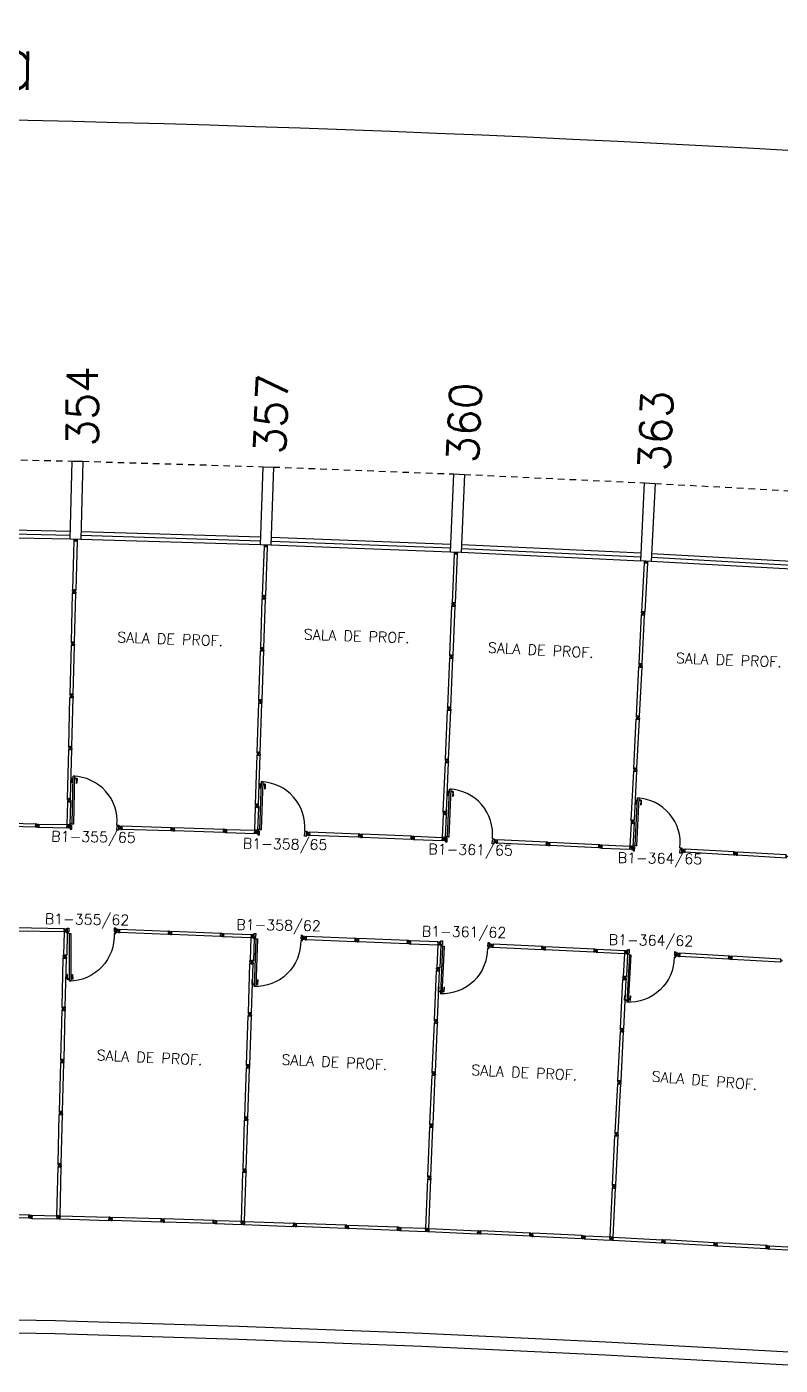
# Model space of a CAD drawing. Header units: millimetres. Extents: x 2958 to 3256, y 1036 to 1150.
# Drawn here: x 3122.42 to 3136.87, y 1123.47 to 1149.13 of the extents above; entities that cross this region are included whole.
import ezdxf

# ---------------------------------------------------------------- set-up
doc = ezdxf.new("R2010")
doc.units = ezdxf.units.MM
doc.linetypes.add('HIDDEN2', pattern=[0.1875, 0.125, -0.0625])
for name, color, linetype in [('BANC', 2, 'Continuous'), ('DIV', 2, 'Continuous'), ('ESQ', 1, 'Continuous'), ('ESTR', 3, 'Continuous'), ('NOPILAR1', 2, 'Continuous'), ('PROJ', 1, 'HIDDEN2'), ('TEXTO', 2, 'Continuous'), ('TEXTO-ENDEREÇO', 2, 'Continuous'), ('USO1', 2, 'Continuous')]:
    doc.layers.add(name, color=color, linetype=linetype)
doc.styles.add('1', font='romans.shx')
doc.styles.add('NOPILAR', font='simplex.shx', dxfattribs={"height": 0.6})
doc.styles.add('UNB-100', font='simplex.shx', dxfattribs={"height": 0.2})
doc.styles.add('UNB-100-1', font='simplex.shx', dxfattribs={"height": 0.2})
doc.dimstyles.new('1-600', dxfattribs={"dimtxt": 1.1, "dimasz": 2.5, "dimexe": 2, "dimexo": 4, "dimgap": 0.2, "dimtad": 1, "dimdec": 0, "dimzin": 4, "dimdsep": 46, "dimlunit": 6, "dimtxsty": '1', "dimblk1": 'NONE', "dimblk2": 'NONE', "dimsah": 1, "dimcen": 0, "dimclrd": 2, "dimclre": 2, "dimclrt": 2, "dimadec": 0, "dimazin": 0, "dimtfac": 1, "dimtdec": 0, "dimtmove": 2, "dimatfit": 3, "dimldrblk": 'NONE', "dimfxl": 1, "dimtolj": 1, "dimtzin": 0, "dimarcsym": 0})

# ---------------------------------------------------------------- blocks, each defined once
blk = doc.blocks.new('PILAR-SLC')
blk.add_lwpolyline([(0.2, 0), (0.2, -1.5), (0, -1.5), (0, 0)], close=True)
blk = doc.blocks.new('DIVMT-SLC')
for p, q in [((-0.03, 0.03), (-0.03, 0.006)), ((-0.008, 0.03), (-0.03, 0.03)), ((-0.0185, 0.006), (-0.03, 0.006)), ((-0.0185, -0.006), (-0.0185, 0.006)), ((-0.008, 0.03), (-0.008, 0.02)), ((-0.008, 0.02), (0.008, 0.02)), ((-0.0051, 0), (0.0051, 0)), ((0.0051, 0), (-0.0051, 0)), ((-0.0051, 0), (0.0051, 0)), ((0, -0.0051), (0, 0.0051)), ((0, 0.0051), (0, -0.0051)), ((0.008, 0.03), (0.008, 0.02)), ((0.008, 0.03), (0.03, 0.03)), ((0.0205, 0.006), (0.03, 0.006)), ((0.0205, -0.006), (0.0205, 0.006)), ((0.0205, 0.006), (0.0205, -0.006)), ((0.0205, 0.006), (0.03, 0.006)), ((0.97, 0.03), (0.03, 0.03)), ((0.03, 0.006), (0.03, 0.03)), ((0.03, -0.03), (0.03, 0.03)), ((0.03, -0.005), (0.03, 0.005)), ((0.97, -0.03), (0.97, 0.03)), ((0.97, 0.03), (0.97, 0.009)), ((0.97, 0.009), (0.97, 0.027)), ((0.9795, 0.006), (0.97, 0.006)), ((0.97, -0.005), (0.97, 0.005)), ((0.9795, 0.006), (0.9795, -0.006)), ((1.0051, 0), (0.9949, 0)), ((1, 0.0051), (1, -0.0051)), ((-0.0185, -0.006), (-0.03, -0.006)), ((-0.03, -0.03), (-0.03, -0.006)), ((-0.008, -0.03), (-0.03, -0.03)), ((-0.008, -0.03), (-0.008, -0.02)), ((-0.008, -0.02), (0.008, -0.02)), ((0.008, -0.03), (0.008, -0.02)), ((0.008, -0.03), (0.03, -0.03)), ((0.0205, -0.006), (0.03, -0.006)), ((0.0205, -0.006), (0.03, -0.006)), ((0.03, -0.006), (0.03, -0.03)), ((0.97, -0.03), (0.03, -0.03)), ((0.9795, -0.006), (0.97, -0.006)), ((0.97, -0.009), (0.97, -0.027))]:
    blk.add_line(p, q)
blk = doc.blocks.new('MDIVMT-SLC')
for p, q in [((-0.03, 0.03), (-0.03, 0.006)), ((-0.008, 0.03), (-0.03, 0.03)), ((-0.0185, 0.006), (-0.03, 0.006)), ((-0.0185, -0.006), (-0.0185, 0.006)), ((-0.008, 0.03), (-0.008, 0.02)), ((-0.008, 0.02), (0.008, 0.02)), ((-0.0051, 0), (0.0051, 0)), ((-0.0051, 0), (0.0051, 0)), ((0, -0.0051), (0, 0.0051)), ((0, -0.0051), (0, 0.0051)), ((0.008, 0.03), (0.008, 0.02)), ((0.008, 0.03), (0.03, 0.03)), ((0.0205, 0.006), (0.03, 0.006)), ((0.0205, -0.006), (0.0205, 0.006)), ((0.0205, 0.006), (0.03, 0.006)), ((0.0205, -0.006), (0.0205, 0.006)), ((0.03, 0.03), (0.03, -0.03)), ((0.03, 0.03), (0.47, 0.03)), ((0.03, 0.006), (0.03, 0.03)), ((0.03, 0.009), (0.03, 0.027)), ((0.03, 0.005), (0.03, -0.005)), ((0.47, 0.03), (0.47, -0.03)), ((0.4795, 0.006), (0.47, 0.006)), ((0.47, 0.005), (0.47, -0.005)), ((0.4795, -0.006), (0.4795, 0.006)), ((0.4949, 0), (0.5051, 0)), ((0.5051, 0), (0.4949, 0)), ((0.5, -0.0051), (0.5, 0.0051)), ((-0.0185, -0.006), (-0.03, -0.006)), ((-0.03, -0.03), (-0.03, -0.006)), ((-0.008, -0.03), (-0.03, -0.03)), ((-0.008, -0.03), (-0.008, -0.02)), ((-0.008, -0.02), (0.008, -0.02)), ((0.008, -0.03), (0.008, -0.02)), ((0.008, -0.03), (0.03, -0.03)), ((0.0205, -0.006), (0.03, -0.006)), ((0.0205, -0.006), (0.03, -0.006)), ((0.03, -0.006), (0.03, -0.03)), ((0.03, -0.03), (0.03, -0.009)), ((0.03, -0.009), (0.03, -0.027)), ((0.03, -0.03), (0.47, -0.03)), ((0.4795, -0.006), (0.47, -0.006))]:
    blk.add_line(p, q)
blk = doc.blocks.new('PDV2E-SLC')
at = {"layer": 'DIV', "color": 1}
for p, q in [((0.023, 0.925), (0.063, 0.925)), ((0.023, 0.925), (0.023, 0.835)), ((0.033, 0.835), (0.023, 0.835)), ((0.033, 0.915), (0.063, 0.915)), ((0.033, 0.915), (0.033, 0.835)), ((0.138, 0.925), (0.097, 0.925)), ((0.128, 0.915), (0.097, 0.915)), ((0.128, 0.915), (0.128, 0.835)), ((0.128, 0.835), (0.137, 0.835)), ((0.138, 0.925), (0.138, 0.835))]:
    blk.add_line(p, q, dxfattribs=at)
at = {"layer": 'DIV'}
for p, q in [((0.065, 0.05), (0.065, 0.965)), ((0.095, 0.965), (0.065, 0.965)), ((0.095, 0.05), (0.095, 0.965)), ((0.049, 0.05), (0.029, 0.05)), ((0.029, 0.05), (0.029, 0.035)), ((0.029, 0.035), (0.029, -0.035)), ((0.049, 0.02), (0.049, 0.05)), ((0.049, 0.02), (0.059, 0.02)), ((0.059, -0.05), (0.059, 0.02)), ((0.065, 0.05), (0.095, 0.05)), ((0.928, -0.05), (0.928, 0.02)), ((0.938, 0.02), (0.928, 0.02)), ((0.938, 0.05), (0.958, 0.05)), ((0.938, 0.02), (0.938, 0.05)), ((0.958, 0.05), (0.958, 0.035)), ((0.958, 0.035), (0.958, -0.035)), ((0.029, -0.035), (0.029, -0.05)), ((0.029, -0.05), (0.059, -0.05)), ((0.958, -0.05), (0.928, -0.05)), ((0.958, -0.035), (0.958, -0.05))]:
    blk.add_line(p, q, dxfattribs=at)
at = {"layer": 'DIV', "color": 1}
blk.add_arc((0.062, 0.1), 0.865, 356.6786, 90, dxfattribs=at)
blk = doc.blocks.new('MTT-SLC')
for p, q in [((-0.008, 0.03), (-0.03, 0.03)), ((-0.03, 0.03), (-0.03, 0.006)), ((-0.0185, 0.006), (-0.03, 0.006)), ((-0.0185, -0.006), (-0.0185, 0.006)), ((-0.008, 0.03), (-0.008, 0.02)), ((-0.008, 0.02), (0.008, 0.02)), ((-0.0051, 0), (0.0051, 0)), ((0, -0.0051), (0, 0.0051)), ((0.008, 0.03), (0.03, 0.03)), ((0.008, 0.03), (0.008, 0.02)), ((0.0205, -0.006), (0.0205, 0.006)), ((0.0205, 0.006), (0.03, 0.006)), ((0.03, 0.006), (0.03, 0.03)), ((-0.03, -0.03), (-0.03, -0.006)), ((-0.0185, -0.006), (-0.03, -0.006)), ((-0.008, -0.03), (-0.03, -0.03)), ((-0.008, -0.02), (0.008, -0.02)), ((-0.008, -0.03), (-0.008, -0.02)), ((0.008, -0.03), (0.008, -0.02)), ((0.008, -0.03), (0.03, -0.03)), ((0.0205, -0.006), (0.03, -0.006)), ((0.03, -0.006), (0.03, -0.03))]:
    blk.add_line(p, q)
blk = doc.blocks.new('DIV-SLC')
for p, q in [((-0.0051, 0), (0.0051, 0)), ((0, -0.0051), (0, 0.0051)), ((0.0205, 0.006), (0.03, 0.006)), ((0.0205, -0.006), (0.0205, 0.006)), ((0.03, 0.03), (0.97, 0.03)), ((0.03, 0.03), (0.03, -0.03)), ((0.03, 0.009), (0.03, 0.027)), ((0.03, 0.005), (0.03, -0.005)), ((0.97, 0.03), (0.97, -0.03)), ((0.9795, 0.006), (0.97, 0.006)), ((0.97, 0.005), (0.97, -0.005)), ((0.9795, -0.006), (0.9795, 0.006)), ((1.0051, 0), (0.9949, 0)), ((0.9949, 0), (1.0051, 0)), ((1, -0.0051), (1, 0.0051)), ((0.0205, -0.006), (0.03, -0.006)), ((0.03, -0.03), (0.03, -0.009)), ((0.03, -0.009), (0.03, -0.027)), ((0.03, -0.03), (0.97, -0.03)), ((0.9795, -0.006), (0.97, -0.006))]:
    blk.add_line(p, q)
blk = doc.blocks.new('DIVINI-SLC')
for p, q in [((-0.005, 0), (0.005, 0)), ((-0.005, 0), (0.005, 0)), ((0.008, 0.02), (0, 0.02)), ((0, 0.001), (0, 0.02)), ((0, -0.005), (0, 0.005)), ((0, -0.005), (0, 0.005)), ((0, -0.02), (0, 0.001)), ((0.008, 0.03), (0.03, 0.03)), ((0.008, 0.03), (0.008, 0.02)), ((0.02, 0.006), (0.03, 0.006)), ((0.02, 0.006), (0.02, -0.006)), ((0.02, -0.006), (0.02, 0.006)), ((0.02, 0.006), (0.03, 0.006)), ((0.02, -0.004), (0.02, 0.004)), ((0.023, 0.006), (0.027, 0.006)), ((0.03, -0.03), (0.03, 0.03)), ((0.03, 0.03), (0.03, -0.03)), ((0.03, 0.03), (0.97, 0.03)), ((0.03, 0.009), (0.03, 0.027)), ((0.03, 0.009), (0.03, 0.027)), ((0.03, -0.005), (0.03, 0.005)), ((0.03, 0.005), (0.03, -0.005)), ((0.97, 0.03), (0.97, -0.03)), ((0.98, 0.006), (0.97, 0.006)), ((0.97, 0.005), (0.97, -0.005)), ((0.98, -0.006), (0.98, 0.006)), ((0.995, 0), (1.005, 0)), ((1.005, 0), (0.995, 0)), ((1, -0.005), (1, 0.005)), ((0, -0.02), (0.008, -0.02)), ((0.008, -0.03), (0.008, -0.02)), ((0.008, -0.03), (0.03, -0.03)), ((0.02, -0.006), (0.03, -0.006)), ((0.02, -0.006), (0.03, -0.006)), ((0.023, -0.006), (0.027, -0.006)), ((0.03, -0.009), (0.03, -0.027)), ((0.03, -0.009), (0.03, -0.027)), ((0.03, -0.03), (0.03, -0.009)), ((0.03, -0.03), (0.97, -0.03)), ((0.98, -0.006), (0.97, -0.006))]:
    blk.add_line(p, q)
blk = doc.blocks.new('*D95')
at = {"layer": 'DEFPOINTS', "color": 0, "transparency": 16777216}
for p in [(3127.379, 1147.195), (3090.56, 1140.388), (3145.432, 1139.674), (3090.637, 1138.89), (3145.317, 1138.178)]:
    blk.add_point(p, dxfattribs=at)
at = {"layer": 'USO1', "color": 2, "lineweight": -2, "transparency": 16777216}
for p, q in [((3090.356, 1144.382), (3090.126, 1148.876)), ((3145.738, 1143.662), (3146.084, 1148.161))]:
    blk.add_line(p, q, dxfattribs=at)
blk.add_arc((3112.517, 710.942), 436.506, 85.60976, 92.92683, dxfattribs=at)
at = {"layer": 'USO1', "color": 2, "transparency": 16777216, "insert": (3118.103, 1148.345), "char_height": 1.1, "attachment_point": 5, "rotation": 359.2683, "style": '1'}
blk.add_mtext('\\A1;Antropologia', dxfattribs=at)
blk = doc.blocks.new('_NONE')
at = {"color": 0, "linetype": 'ByBlock'}
blk.add_circle((0, 0), 0.25, dxfattribs=at)

msp = doc.modelspace()

# ---------------------------------------------------------------- linework, layer by layer
at = {"layer": 'BANC'}
for p, q in [((3122.973, 1124.322), (3119.456, 1124.397)), ((3122.968, 1124.072), (3119.45, 1124.147)), ((3126.492, 1124.217), (3122.975, 1124.322)), ((3130.01, 1124.082), (3126.494, 1124.217)), ((3133.527, 1123.917), (3130.012, 1124.082)), ((3126.485, 1123.967), (3122.968, 1124.072)), ((3130.001, 1123.832), (3126.485, 1123.967)), ((3133.515, 1123.668), (3130.001, 1123.832)), ((3137.042, 1123.723), (3133.529, 1123.917)), ((3137.028, 1123.473), (3133.515, 1123.668))]:
    msp.add_line(p, q, dxfattribs=at)
at = {"layer": 'DIV'}
for p, q in [((3122.596, 1133.849), (3122.595, 1133.825)), ((3122.618, 1133.848), (3122.596, 1133.849)), ((3122.618, 1133.848), (3122.618, 1133.838)), ((3122.618, 1133.838), (3122.634, 1133.838)), ((3122.634, 1133.848), (3122.634, 1133.838)), ((3122.634, 1133.848), (3122.656, 1133.847)), ((3122.656, 1133.847), (3122.655, 1133.787)), ((3122.655, 1133.823), (3122.656, 1133.847)), ((3122.655, 1133.826), (3122.656, 1133.844)), ((3122.656, 1133.847), (3123.191, 1133.836)), ((3123.191, 1133.836), (3123.19, 1133.776)), ((3123.251, 1133.834), (3123.249, 1133.774)), ((3123.251, 1133.834), (3123.249, 1133.774)), ((3123.251, 1133.813), (3123.251, 1133.831)), ((3123.251, 1133.813), (3123.251, 1133.831)), ((3122.607, 1133.824), (3122.595, 1133.825)), ((3122.607, 1133.812), (3122.595, 1133.813)), ((3122.595, 1133.789), (3122.595, 1133.813)), ((3122.617, 1133.788), (3122.595, 1133.789)), ((3122.607, 1133.812), (3122.607, 1133.824)), ((3122.617, 1133.788), (3122.617, 1133.798)), ((3122.617, 1133.798), (3122.633, 1133.798)), ((3122.62, 1133.818), (3122.63, 1133.818)), ((3122.62, 1133.818), (3122.63, 1133.818)), ((3122.625, 1133.813), (3122.625, 1133.823)), ((3122.625, 1133.813), (3122.625, 1133.823)), ((3122.633, 1133.788), (3122.633, 1133.798)), ((3122.633, 1133.788), (3122.655, 1133.787)), ((3122.646, 1133.824), (3122.655, 1133.823)), ((3122.646, 1133.812), (3122.646, 1133.824)), ((3122.646, 1133.824), (3122.655, 1133.823)), ((3122.646, 1133.812), (3122.646, 1133.824)), ((3122.646, 1133.812), (3122.655, 1133.811)), ((3122.646, 1133.812), (3122.655, 1133.811)), ((3122.655, 1133.822), (3122.655, 1133.812)), ((3122.655, 1133.811), (3122.655, 1133.787)), ((3122.655, 1133.787), (3122.655, 1133.808)), ((3122.655, 1133.808), (3122.655, 1133.79)), ((3122.655, 1133.787), (3123.19, 1133.776)), ((3123.2, 1133.812), (3123.19, 1133.812)), ((3123.19, 1133.811), (3123.19, 1133.801)), ((3123.2, 1133.8), (3123.19, 1133.8)), ((3123.2, 1133.8), (3123.2, 1133.812)), ((3123.215, 1133.806), (3123.225, 1133.805)), ((3123.225, 1133.805), (3123.215, 1133.806)), ((3123.215, 1133.806), (3123.225, 1133.805)), ((3123.215, 1133.806), (3123.225, 1133.805)), ((3123.22, 1133.8), (3123.22, 1133.81)), ((3123.22, 1133.8), (3123.22, 1133.81)), ((3123.22, 1133.8), (3123.22, 1133.81)), ((3123.241, 1133.811), (3123.25, 1133.81)), ((3123.241, 1133.799), (3123.241, 1133.811)), ((3123.241, 1133.799), (3123.241, 1133.811)), ((3123.241, 1133.811), (3123.25, 1133.81)), ((3123.241, 1133.799), (3123.25, 1133.798)), ((3123.241, 1133.799), (3123.25, 1133.798)), ((3123.249, 1133.774), (3123.25, 1133.795)), ((3123.25, 1133.795), (3123.249, 1133.777)), ((3123.25, 1133.795), (3123.249, 1133.777)), ((3123.249, 1133.774), (3123.25, 1133.795)), ((3123.25, 1133.809), (3123.25, 1133.799)), ((3123.25, 1133.809), (3123.25, 1133.799)), ((3126.194, 1133.687), (3126.195, 1133.711)), ((3126.216, 1133.686), (3126.194, 1133.687)), ((3126.196, 1133.747), (3126.195, 1133.723)), ((3126.207, 1133.722), (3126.195, 1133.723)), ((3126.206, 1133.71), (3126.195, 1133.711)), ((3126.218, 1133.746), (3126.196, 1133.747)), ((3126.206, 1133.71), (3126.207, 1133.722)), ((3126.216, 1133.686), (3126.216, 1133.696)), ((3126.216, 1133.696), (3126.232, 1133.696)), ((3126.218, 1133.746), (3126.218, 1133.736)), ((3126.218, 1133.736), (3126.234, 1133.736)), ((3126.22, 1133.716), (3126.23, 1133.716)), ((3126.22, 1133.716), (3126.23, 1133.716)), ((3126.225, 1133.711), (3126.225, 1133.721)), ((3126.225, 1133.711), (3126.225, 1133.721)), ((3126.232, 1133.686), (3126.232, 1133.696)), ((3126.232, 1133.686), (3126.254, 1133.685)), ((3126.234, 1133.746), (3126.234, 1133.736)), ((3126.234, 1133.746), (3126.256, 1133.745)), ((3126.245, 1133.709), (3126.246, 1133.721)), ((3126.245, 1133.709), (3126.246, 1133.721)), ((3126.245, 1133.709), (3126.255, 1133.709)), ((3126.245, 1133.709), (3126.255, 1133.709)), ((3126.246, 1133.721), (3126.255, 1133.721)), ((3126.246, 1133.721), (3126.255, 1133.721)), ((3126.256, 1133.745), (3126.254, 1133.685)), ((3126.255, 1133.709), (3126.254, 1133.685)), ((3126.254, 1133.685), (3126.255, 1133.706)), ((3126.255, 1133.706), (3126.254, 1133.688)), ((3126.254, 1133.685), (3126.789, 1133.669)), ((3126.255, 1133.721), (3126.256, 1133.745)), ((3126.255, 1133.724), (3126.256, 1133.742)), ((3126.255, 1133.72), (3126.255, 1133.71)), ((3126.256, 1133.745), (3126.791, 1133.729)), ((3126.791, 1133.729), (3126.789, 1133.669)), ((3126.8, 1133.705), (3126.79, 1133.705)), ((3126.79, 1133.704), (3126.79, 1133.694)), ((3126.799, 1133.693), (3126.79, 1133.693)), ((3126.799, 1133.693), (3126.8, 1133.705)), ((3126.815, 1133.698), (3126.825, 1133.698)), ((3126.825, 1133.698), (3126.815, 1133.698)), ((3126.815, 1133.698), (3126.825, 1133.698)), ((3126.815, 1133.698), (3126.825, 1133.698)), ((3126.82, 1133.693), (3126.82, 1133.703)), ((3126.82, 1133.693), (3126.82, 1133.703)), ((3126.82, 1133.693), (3126.82, 1133.703)), ((3126.84, 1133.691), (3126.841, 1133.703)), ((3126.84, 1133.691), (3126.841, 1133.703)), ((3126.84, 1133.691), (3126.85, 1133.691)), ((3126.84, 1133.691), (3126.85, 1133.691)), ((3126.841, 1133.703), (3126.85, 1133.703)), ((3126.841, 1133.703), (3126.85, 1133.703)), ((3126.851, 1133.727), (3126.849, 1133.667)), ((3126.851, 1133.727), (3126.849, 1133.667)), ((3126.849, 1133.667), (3126.85, 1133.688)), ((3126.85, 1133.688), (3126.849, 1133.67)), ((3126.85, 1133.688), (3126.849, 1133.67)), ((3126.849, 1133.667), (3126.85, 1133.688)), ((3126.85, 1133.706), (3126.851, 1133.724)), ((3126.85, 1133.706), (3126.851, 1133.724)), ((3126.85, 1133.702), (3126.85, 1133.692)), ((3126.85, 1133.702), (3126.85, 1133.692)), ((3129.793, 1133.554), (3129.794, 1133.578)), ((3129.795, 1133.614), (3129.794, 1133.59)), ((3129.806, 1133.59), (3129.794, 1133.59)), ((3129.805, 1133.578), (3129.794, 1133.578)), ((3129.817, 1133.613), (3129.795, 1133.614)), ((3129.805, 1133.578), (3129.806, 1133.59)), ((3129.817, 1133.613), (3129.817, 1133.603)), ((3129.817, 1133.603), (3129.833, 1133.603)), ((3129.819, 1133.583), (3129.829, 1133.583)), ((3129.819, 1133.583), (3129.829, 1133.583)), ((3129.824, 1133.578), (3129.824, 1133.588)), ((3129.824, 1133.578), (3129.824, 1133.588)), ((3129.833, 1133.613), (3129.833, 1133.603)), ((3129.833, 1133.613), (3129.855, 1133.612)), ((3129.844, 1133.576), (3129.845, 1133.588)), ((3129.844, 1133.576), (3129.845, 1133.588)), ((3129.844, 1133.576), (3129.854, 1133.576)), ((3129.844, 1133.576), (3129.854, 1133.576)), ((3129.845, 1133.588), (3129.854, 1133.588)), ((3129.845, 1133.588), (3129.854, 1133.588)), ((3129.855, 1133.612), (3129.853, 1133.552)), ((3129.854, 1133.576), (3129.853, 1133.552)), ((3129.854, 1133.588), (3129.855, 1133.612)), ((3129.854, 1133.591), (3129.855, 1133.609)), ((3129.854, 1133.587), (3129.854, 1133.577)), ((3129.855, 1133.612), (3130.39, 1133.591)), ((3130.39, 1133.591), (3130.387, 1133.531)), ((3130.45, 1133.589), (3130.447, 1133.529)), ((3130.45, 1133.589), (3130.447, 1133.529)), ((3130.449, 1133.568), (3130.45, 1133.586)), ((3130.449, 1133.568), (3130.45, 1133.586)), ((3129.815, 1133.553), (3129.793, 1133.554)), ((3129.815, 1133.553), (3129.815, 1133.563)), ((3129.815, 1133.563), (3129.831, 1133.563)), ((3129.831, 1133.553), (3129.831, 1133.563)), ((3129.831, 1133.553), (3129.853, 1133.552)), ((3129.853, 1133.552), (3129.854, 1133.573)), ((3129.854, 1133.573), (3129.853, 1133.555)), ((3129.853, 1133.552), (3130.387, 1133.531)), ((3130.389, 1133.566), (3130.388, 1133.556)), ((3130.398, 1133.555), (3130.388, 1133.555)), ((3130.398, 1133.567), (3130.389, 1133.567)), ((3130.398, 1133.555), (3130.398, 1133.567)), ((3130.414, 1133.56), (3130.424, 1133.56)), ((3130.424, 1133.56), (3130.414, 1133.56)), ((3130.414, 1133.56), (3130.424, 1133.56)), ((3130.414, 1133.56), (3130.424, 1133.56)), ((3130.418, 1133.555), (3130.419, 1133.565)), ((3130.418, 1133.555), (3130.419, 1133.565)), ((3130.418, 1133.555), (3130.419, 1133.565)), ((3130.439, 1133.565), (3130.449, 1133.565)), ((3130.439, 1133.553), (3130.439, 1133.565)), ((3130.439, 1133.553), (3130.439, 1133.565)), ((3130.439, 1133.565), (3130.449, 1133.565)), ((3130.439, 1133.553), (3130.448, 1133.553)), ((3130.439, 1133.553), (3130.448, 1133.553)), ((3130.447, 1133.529), (3130.448, 1133.55)), ((3130.448, 1133.55), (3130.447, 1133.532)), ((3130.448, 1133.55), (3130.447, 1133.532)), ((3130.447, 1133.529), (3130.448, 1133.55)), ((3130.449, 1133.564), (3130.448, 1133.554)), ((3130.449, 1133.564), (3130.448, 1133.554)), ((3133.39, 1133.391), (3133.391, 1133.415)), ((3133.412, 1133.39), (3133.39, 1133.391)), ((3133.403, 1133.414), (3133.391, 1133.415)), ((3133.393, 1133.451), (3133.392, 1133.427)), ((3133.403, 1133.426), (3133.392, 1133.427)), ((3133.415, 1133.45), (3133.393, 1133.451)), ((3133.403, 1133.414), (3133.403, 1133.426)), ((3133.412, 1133.39), (3133.412, 1133.4)), ((3133.412, 1133.4), (3133.428, 1133.399)), ((3133.415, 1133.45), (3133.414, 1133.44)), ((3133.414, 1133.44), (3133.43, 1133.439)), ((3133.416, 1133.42), (3133.427, 1133.419)), ((3133.416, 1133.42), (3133.427, 1133.419)), ((3133.421, 1133.414), (3133.422, 1133.424)), ((3133.421, 1133.414), (3133.422, 1133.424)), ((3133.428, 1133.389), (3133.428, 1133.399)), ((3133.428, 1133.389), (3133.45, 1133.388)), ((3133.431, 1133.449), (3133.43, 1133.439)), ((3133.431, 1133.449), (3133.453, 1133.448)), ((3133.442, 1133.424), (3133.452, 1133.424)), ((3133.442, 1133.412), (3133.442, 1133.424)), ((3133.442, 1133.424), (3133.452, 1133.424)), ((3133.442, 1133.412), (3133.442, 1133.424)), ((3133.442, 1133.412), (3133.451, 1133.412)), ((3133.442, 1133.412), (3133.451, 1133.412)), ((3133.453, 1133.448), (3133.45, 1133.388)), ((3133.451, 1133.412), (3133.45, 1133.388)), ((3133.45, 1133.388), (3133.451, 1133.409)), ((3133.451, 1133.409), (3133.45, 1133.391)), ((3133.45, 1133.388), (3133.985, 1133.363)), ((3133.452, 1133.423), (3133.451, 1133.413)), ((3133.452, 1133.424), (3133.453, 1133.448)), ((3133.452, 1133.427), (3133.453, 1133.445)), ((3133.453, 1133.448), (3133.988, 1133.423)), ((3133.988, 1133.423), (3133.985, 1133.363)), ((3133.996, 1133.399), (3133.986, 1133.399)), ((3133.986, 1133.398), (3133.986, 1133.388)), ((3133.995, 1133.387), (3133.986, 1133.387)), ((3133.995, 1133.387), (3133.996, 1133.399)), ((3134.011, 1133.392), (3134.021, 1133.391)), ((3134.021, 1133.391), (3134.011, 1133.392)), ((3134.011, 1133.392), (3134.021, 1133.391)), ((3134.011, 1133.392), (3134.021, 1133.391)), ((3134.016, 1133.386), (3134.016, 1133.397)), ((3134.016, 1133.386), (3134.016, 1133.397)), ((3134.016, 1133.386), (3134.016, 1133.397)), ((3134.036, 1133.384), (3134.037, 1133.396)), ((3134.036, 1133.384), (3134.037, 1133.396)), ((3134.036, 1133.384), (3134.046, 1133.384)), ((3134.036, 1133.384), (3134.046, 1133.384)), ((3134.037, 1133.396), (3134.046, 1133.396)), ((3134.037, 1133.396), (3134.046, 1133.396)), ((3134.048, 1133.42), (3134.044, 1133.36)), ((3134.048, 1133.42), (3134.044, 1133.36)), ((3134.044, 1133.36), (3134.045, 1133.381)), ((3134.045, 1133.381), (3134.044, 1133.363)), ((3134.045, 1133.381), (3134.044, 1133.363)), ((3134.044, 1133.36), (3134.045, 1133.381)), ((3134.046, 1133.399), (3134.048, 1133.417)), ((3134.046, 1133.399), (3134.048, 1133.417)), ((3134.046, 1133.395), (3134.046, 1133.385)), ((3134.046, 1133.395), (3134.046, 1133.385)), ((3123.177, 1131.806), (3123.167, 1131.806)), ((3123.167, 1131.806), (3123.177, 1131.806)), ((3123.172, 1131.811), (3123.172, 1131.801)), ((3123.192, 1131.811), (3123.192, 1131.799)), ((3123.192, 1131.811), (3123.202, 1131.811)), ((3123.192, 1131.799), (3123.202, 1131.799)), ((3123.201, 1131.775), (3123.203, 1131.835)), ((3123.202, 1131.8), (3123.202, 1131.81)), ((3126.139, 1131.693), (3126.14, 1131.717)), ((3126.161, 1131.692), (3126.139, 1131.693)), ((3126.152, 1131.716), (3126.14, 1131.717)), ((3126.142, 1131.753), (3126.141, 1131.729)), ((3126.152, 1131.728), (3126.141, 1131.729)), ((3126.164, 1131.752), (3126.142, 1131.753)), ((3126.152, 1131.728), (3126.152, 1131.716)), ((3126.161, 1131.692), (3126.162, 1131.702)), ((3126.162, 1131.702), (3126.178, 1131.701)), ((3126.164, 1131.752), (3126.163, 1131.742)), ((3126.163, 1131.742), (3126.179, 1131.741)), ((3126.165, 1131.722), (3126.176, 1131.721)), ((3126.165, 1131.722), (3126.176, 1131.721)), ((3126.171, 1131.727), (3126.17, 1131.717)), ((3126.171, 1131.727), (3126.17, 1131.717)), ((3126.177, 1131.691), (3126.178, 1131.701)), ((3126.177, 1131.691), (3126.199, 1131.69)), ((3126.18, 1131.751), (3126.179, 1131.741)), ((3126.18, 1131.751), (3126.202, 1131.75)), ((3126.191, 1131.727), (3126.201, 1131.726)), ((3126.191, 1131.727), (3126.191, 1131.715)), ((3126.191, 1131.727), (3126.191, 1131.715)), ((3126.191, 1131.727), (3126.201, 1131.726)), ((3126.191, 1131.715), (3126.2, 1131.714)), ((3126.191, 1131.715), (3126.2, 1131.714)), ((3126.199, 1131.69), (3126.202, 1131.75)), ((3126.2, 1131.714), (3126.199, 1131.69)), ((3126.2, 1131.711), (3126.199, 1131.693)), ((3126.199, 1131.69), (3126.723, 1131.67)), ((3126.2, 1131.715), (3126.201, 1131.725)), ((3126.201, 1131.726), (3126.202, 1131.75)), ((3126.202, 1131.75), (3126.201, 1131.729)), ((3126.201, 1131.729), (3126.202, 1131.747)), ((3126.202, 1131.75), (3126.726, 1131.73)), ((3126.76, 1131.699), (3126.749, 1131.699)), ((3126.749, 1131.699), (3126.76, 1131.699)), ((3126.755, 1131.704), (3126.754, 1131.694)), ((3126.775, 1131.704), (3126.775, 1131.692)), ((3126.775, 1131.704), (3126.785, 1131.704)), ((3126.775, 1131.692), (3126.784, 1131.692)), ((3126.783, 1131.668), (3126.786, 1131.728)), ((3126.784, 1131.693), (3126.785, 1131.703)), ((3129.721, 1131.555), (3129.722, 1131.579)), ((3129.743, 1131.554), (3129.721, 1131.555)), ((3129.734, 1131.579), (3129.722, 1131.579)), ((3129.724, 1131.615), (3129.723, 1131.591)), ((3129.734, 1131.591), (3129.723, 1131.591)), ((3129.746, 1131.614), (3129.724, 1131.615)), ((3129.734, 1131.591), (3129.734, 1131.579)), ((3129.743, 1131.554), (3129.744, 1131.564)), ((3129.744, 1131.564), (3129.76, 1131.564)), ((3129.746, 1131.614), (3129.745, 1131.604)), ((3129.745, 1131.604), (3129.761, 1131.604)), ((3129.747, 1131.584), (3129.758, 1131.584)), ((3129.747, 1131.584), (3129.758, 1131.584)), ((3129.753, 1131.589), (3129.752, 1131.579)), ((3129.753, 1131.589), (3129.752, 1131.579)), ((3129.759, 1131.554), (3129.76, 1131.564)), ((3129.759, 1131.554), (3129.781, 1131.553)), ((3129.762, 1131.614), (3129.761, 1131.604)), ((3129.762, 1131.614), (3129.784, 1131.613)), ((3129.773, 1131.589), (3129.783, 1131.589)), ((3129.773, 1131.589), (3129.773, 1131.577)), ((3129.773, 1131.589), (3129.773, 1131.577)), ((3129.773, 1131.589), (3129.783, 1131.589)), ((3129.773, 1131.577), (3129.782, 1131.577)), ((3129.773, 1131.577), (3129.782, 1131.577)), ((3129.781, 1131.553), (3129.784, 1131.613)), ((3129.782, 1131.577), (3129.781, 1131.553)), ((3129.782, 1131.574), (3129.781, 1131.556)), ((3129.781, 1131.553), (3130.305, 1131.533)), ((3129.782, 1131.578), (3129.783, 1131.588)), ((3129.783, 1131.589), (3129.784, 1131.613)), ((3129.784, 1131.613), (3129.783, 1131.592)), ((3129.783, 1131.592), (3129.784, 1131.61)), ((3129.784, 1131.613), (3130.308, 1131.593)), ((3130.341, 1131.562), (3130.331, 1131.562)), ((3130.331, 1131.562), (3130.341, 1131.562)), ((3130.336, 1131.567), (3130.336, 1131.557)), ((3130.357, 1131.567), (3130.356, 1131.555)), ((3130.356, 1131.555), (3130.366, 1131.554)), ((3130.357, 1131.567), (3130.366, 1131.566)), ((3130.365, 1131.531), (3130.367, 1131.59)), ((3130.366, 1131.555), (3130.366, 1131.565)), ((3133.302, 1131.393), (3133.303, 1131.417)), ((3133.324, 1131.392), (3133.302, 1131.393)), ((3133.305, 1131.453), (3133.303, 1131.429)), ((3133.315, 1131.428), (3133.303, 1131.429)), ((3133.314, 1131.416), (3133.303, 1131.417)), ((3133.327, 1131.452), (3133.305, 1131.453)), ((3133.315, 1131.428), (3133.314, 1131.416)), ((3133.324, 1131.402), (3133.34, 1131.401)), ((3133.324, 1131.392), (3133.324, 1131.402)), ((3133.327, 1131.452), (3133.326, 1131.442)), ((3133.326, 1131.442), (3133.342, 1131.441)), ((3133.328, 1131.422), (3133.338, 1131.421)), ((3133.328, 1131.422), (3133.338, 1131.421)), ((3133.333, 1131.427), (3133.333, 1131.416)), ((3133.333, 1131.427), (3133.333, 1131.416)), ((3133.34, 1131.391), (3133.34, 1131.401)), ((3133.34, 1131.391), (3133.362, 1131.39)), ((3133.343, 1131.451), (3133.342, 1131.441)), ((3133.343, 1131.451), (3133.365, 1131.45)), ((3133.354, 1131.426), (3133.353, 1131.414)), ((3133.354, 1131.426), (3133.353, 1131.414)), ((3133.353, 1131.414), (3133.363, 1131.414)), ((3133.353, 1131.414), (3133.363, 1131.414)), ((3133.354, 1131.426), (3133.363, 1131.426)), ((3133.354, 1131.426), (3133.363, 1131.426)), ((3133.362, 1131.39), (3133.365, 1131.45)), ((3133.363, 1131.414), (3133.362, 1131.39)), ((3133.363, 1131.411), (3133.362, 1131.393)), ((3133.362, 1131.39), (3133.885, 1131.366)), ((3133.363, 1131.426), (3133.365, 1131.45)), ((3133.365, 1131.45), (3133.363, 1131.429)), ((3133.363, 1131.429), (3133.364, 1131.447)), ((3133.363, 1131.415), (3133.363, 1131.425)), ((3133.365, 1131.45), (3133.888, 1131.425)), ((3133.921, 1131.394), (3133.911, 1131.394)), ((3133.911, 1131.394), (3133.921, 1131.394)), ((3133.917, 1131.399), (3133.916, 1131.389)), ((3133.937, 1131.399), (3133.937, 1131.387)), ((3133.937, 1131.399), (3133.947, 1131.398)), ((3133.937, 1131.387), (3133.946, 1131.386)), ((3133.945, 1131.362), (3133.948, 1131.422)), ((3133.946, 1131.387), (3133.947, 1131.397)), ((3122.463, 1126.289), (3122.464, 1126.313)), ((3122.485, 1126.289), (3122.463, 1126.289)), ((3122.465, 1126.349), (3122.464, 1126.325)), ((3122.476, 1126.325), (3122.464, 1126.325)), ((3122.475, 1126.313), (3122.464, 1126.313)), ((3122.487, 1126.349), (3122.465, 1126.349)), ((3122.475, 1126.313), (3122.476, 1126.325)), ((3122.485, 1126.289), (3122.486, 1126.299)), ((3122.487, 1126.349), (3122.486, 1126.339)), ((3122.486, 1126.339), (3122.502, 1126.339)), ((3122.486, 1126.299), (3122.502, 1126.299)), ((3122.489, 1126.319), (3122.499, 1126.319)), ((3122.489, 1126.319), (3122.499, 1126.319)), ((3122.494, 1126.314), (3122.494, 1126.324)), ((3122.494, 1126.314), (3122.494, 1126.324)), ((3122.501, 1126.289), (3122.502, 1126.299)), ((3122.501, 1126.289), (3122.523, 1126.288)), ((3122.503, 1126.349), (3122.502, 1126.339)), ((3122.503, 1126.349), (3122.525, 1126.348)), ((3122.514, 1126.312), (3122.515, 1126.324)), ((3122.514, 1126.312), (3122.515, 1126.324)), ((3122.514, 1126.312), (3122.524, 1126.312)), ((3122.514, 1126.312), (3122.524, 1126.312)), ((3122.515, 1126.324), (3122.524, 1126.324)), ((3122.515, 1126.324), (3122.524, 1126.324)), ((3122.525, 1126.348), (3122.523, 1126.288)), ((3122.524, 1126.312), (3122.523, 1126.288)), ((3122.523, 1126.288), (3122.524, 1126.309)), ((3122.524, 1126.309), (3122.523, 1126.291)), ((3122.523, 1126.288), (3123.002, 1126.278)), ((3122.524, 1126.324), (3122.525, 1126.348)), ((3122.524, 1126.327), (3122.525, 1126.345)), ((3122.524, 1126.323), (3122.524, 1126.313)), ((3122.525, 1126.348), (3123.003, 1126.338)), ((3123.003, 1126.338), (3123.002, 1126.278)), ((3123.003, 1126.313), (3123.002, 1126.303)), ((3123.012, 1126.302), (3123.002, 1126.302)), ((3123.012, 1126.314), (3123.003, 1126.314)), ((3123.012, 1126.302), (3123.012, 1126.314)), ((3123.038, 1126.308), (3123.027, 1126.308)), ((3123.027, 1126.308), (3123.038, 1126.308)), ((3123.032, 1126.303), (3123.033, 1126.313)), ((3125.999, 1126.189), (3126, 1126.213)), ((3126.021, 1126.188), (3125.999, 1126.189)), ((3126.001, 1126.249), (3126, 1126.225)), ((3126.012, 1126.224), (3126, 1126.225)), ((3126.011, 1126.212), (3126, 1126.213)), ((3126.023, 1126.248), (3126.001, 1126.249)), ((3126.011, 1126.212), (3126.012, 1126.224)), ((3126.021, 1126.198), (3126.037, 1126.198)), ((3126.021, 1126.188), (3126.021, 1126.198)), ((3126.023, 1126.248), (3126.023, 1126.238)), ((3126.023, 1126.238), (3126.039, 1126.238)), ((3126.025, 1126.218), (3126.035, 1126.218)), ((3126.025, 1126.218), (3126.035, 1126.218)), ((3126.03, 1126.213), (3126.03, 1126.223)), ((3126.03, 1126.213), (3126.03, 1126.223)), ((3126.037, 1126.188), (3126.037, 1126.198)), ((3126.037, 1126.188), (3126.059, 1126.187)), ((3126.039, 1126.248), (3126.061, 1126.247)), ((3126.039, 1126.248), (3126.039, 1126.238)), ((3126.05, 1126.211), (3126.051, 1126.223)), ((3126.05, 1126.211), (3126.051, 1126.223)), ((3126.05, 1126.211), (3126.06, 1126.211)), ((3126.05, 1126.211), (3126.06, 1126.211)), ((3126.051, 1126.223), (3126.06, 1126.223)), ((3126.051, 1126.223), (3126.06, 1126.223)), ((3126.061, 1126.247), (3126.059, 1126.187)), ((3126.06, 1126.211), (3126.059, 1126.187)), ((3126.06, 1126.208), (3126.059, 1126.19)), ((3126.059, 1126.187), (3126.06, 1126.208)), ((3126.059, 1126.187), (3126.537, 1126.173)), ((3126.06, 1126.223), (3126.061, 1126.247)), ((3126.06, 1126.226), (3126.061, 1126.244)), ((3126.06, 1126.222), (3126.06, 1126.212)), ((3126.061, 1126.247), (3126.539, 1126.233)), ((3126.539, 1126.233), (3126.537, 1126.173)), ((3126.548, 1126.209), (3126.538, 1126.209)), ((3126.538, 1126.208), (3126.538, 1126.198)), ((3126.548, 1126.197), (3126.538, 1126.197)), ((3126.548, 1126.197), (3126.548, 1126.209)), ((3126.563, 1126.202), (3126.573, 1126.202)), ((3126.573, 1126.202), (3126.563, 1126.202)), ((3126.568, 1126.197), (3126.568, 1126.207)), ((3129.534, 1126.058), (3129.535, 1126.082)), ((3129.556, 1126.057), (3129.534, 1126.058)), ((3129.536, 1126.118), (3129.535, 1126.094)), ((3129.547, 1126.094), (3129.535, 1126.094)), ((3129.546, 1126.082), (3129.535, 1126.082)), ((3129.558, 1126.117), (3129.536, 1126.118)), ((3129.546, 1126.082), (3129.547, 1126.094)), ((3129.556, 1126.067), (3129.572, 1126.067)), ((3129.556, 1126.057), (3129.556, 1126.067)), ((3129.558, 1126.117), (3129.558, 1126.107)), ((3129.558, 1126.107), (3129.574, 1126.107)), ((3129.56, 1126.087), (3129.57, 1126.087)), ((3129.56, 1126.087), (3129.57, 1126.087)), ((3129.565, 1126.082), (3129.565, 1126.092)), ((3129.565, 1126.082), (3129.565, 1126.092)), ((3129.572, 1126.057), (3129.572, 1126.067)), ((3129.572, 1126.057), (3129.594, 1126.056)), ((3129.574, 1126.117), (3129.596, 1126.116)), ((3129.574, 1126.117), (3129.574, 1126.107)), ((3129.585, 1126.08), (3129.586, 1126.092)), ((3129.585, 1126.08), (3129.586, 1126.092)), ((3129.585, 1126.08), (3129.595, 1126.08)), ((3129.585, 1126.08), (3129.595, 1126.08)), ((3129.586, 1126.092), (3129.595, 1126.092)), ((3129.586, 1126.092), (3129.595, 1126.092)), ((3129.596, 1126.116), (3129.594, 1126.056)), ((3129.595, 1126.08), (3129.594, 1126.056)), ((3129.595, 1126.077), (3129.594, 1126.059)), ((3129.594, 1126.056), (3129.595, 1126.077)), ((3129.594, 1126.056), (3130.072, 1126.038)), ((3129.595, 1126.092), (3129.596, 1126.116)), ((3129.595, 1126.095), (3129.596, 1126.113)), ((3129.595, 1126.091), (3129.595, 1126.081)), ((3129.596, 1126.116), (3130.074, 1126.098)), ((3130.074, 1126.098), (3130.072, 1126.038)), ((3130.083, 1126.074), (3130.073, 1126.074)), ((3130.073, 1126.073), (3130.073, 1126.063)), ((3130.082, 1126.062), (3130.073, 1126.062)), ((3130.082, 1126.062), (3130.083, 1126.074)), ((3130.098, 1126.067), (3130.108, 1126.067)), ((3130.108, 1126.067), (3130.098, 1126.067)), ((3130.103, 1126.062), (3130.103, 1126.072)), ((3133.067, 1125.897), (3133.069, 1125.921)), ((3133.089, 1125.896), (3133.067, 1125.897)), ((3133.07, 1125.957), (3133.069, 1125.933)), ((3133.081, 1125.933), (3133.069, 1125.933)), ((3133.08, 1125.921), (3133.069, 1125.921)), ((3133.092, 1125.956), (3133.07, 1125.957)), ((3133.08, 1125.921), (3133.081, 1125.933)), ((3133.089, 1125.896), (3133.09, 1125.906)), ((3133.09, 1125.906), (3133.106, 1125.906)), ((3133.092, 1125.956), (3133.092, 1125.946)), ((3133.092, 1125.946), (3133.108, 1125.946)), ((3133.094, 1125.926), (3133.104, 1125.926)), ((3133.094, 1125.926), (3133.104, 1125.926)), ((3133.099, 1125.921), (3133.099, 1125.931)), ((3133.099, 1125.921), (3133.099, 1125.931)), ((3133.105, 1125.896), (3133.106, 1125.906)), ((3133.105, 1125.896), (3133.127, 1125.895)), ((3133.108, 1125.956), (3133.13, 1125.955)), ((3133.108, 1125.956), (3133.108, 1125.946)), ((3133.119, 1125.919), (3133.119, 1125.931)), ((3133.119, 1125.931), (3133.129, 1125.931)), ((3133.119, 1125.919), (3133.119, 1125.931)), ((3133.119, 1125.931), (3133.129, 1125.931)), ((3133.119, 1125.919), (3133.128, 1125.919)), ((3133.119, 1125.919), (3133.128, 1125.919)), ((3133.13, 1125.955), (3133.127, 1125.895)), ((3133.128, 1125.919), (3133.127, 1125.895)), ((3133.128, 1125.916), (3133.127, 1125.898)), ((3133.127, 1125.895), (3133.128, 1125.916)), ((3133.127, 1125.895), (3133.605, 1125.873)), ((3133.129, 1125.93), (3133.128, 1125.92)), ((3133.129, 1125.931), (3133.13, 1125.955)), ((3133.129, 1125.934), (3133.13, 1125.952)), ((3133.13, 1125.955), (3133.608, 1125.932)), ((3133.608, 1125.932), (3133.605, 1125.873)), ((3133.616, 1125.896), (3133.606, 1125.897)), ((3133.616, 1125.908), (3133.607, 1125.909)), ((3133.607, 1125.908), (3133.607, 1125.898)), ((3133.616, 1125.896), (3133.616, 1125.908)), ((3133.632, 1125.901), (3133.642, 1125.901)), ((3133.642, 1125.901), (3133.632, 1125.901)), ((3133.636, 1125.896), (3133.637, 1125.906)), ((3136.599, 1125.706), (3136.601, 1125.73)), ((3136.621, 1125.705), (3136.599, 1125.706)), ((3136.603, 1125.766), (3136.601, 1125.742)), ((3136.613, 1125.742), (3136.601, 1125.742)), ((3136.612, 1125.73), (3136.601, 1125.73)), ((3136.625, 1125.765), (3136.603, 1125.766)), ((3136.612, 1125.73), (3136.613, 1125.742)), ((3136.621, 1125.705), (3136.622, 1125.715)), ((3136.622, 1125.715), (3136.638, 1125.714)), ((3136.625, 1125.765), (3136.624, 1125.755)), ((3136.624, 1125.755), (3136.64, 1125.754)), ((3136.626, 1125.735), (3136.636, 1125.735)), ((3136.626, 1125.735), (3136.636, 1125.735)), ((3136.631, 1125.73), (3136.631, 1125.74)), ((3136.631, 1125.73), (3136.631, 1125.74)), ((3136.637, 1125.704), (3136.638, 1125.714)), ((3136.637, 1125.704), (3136.659, 1125.703)), ((3136.641, 1125.764), (3136.64, 1125.754)), ((3136.641, 1125.764), (3136.663, 1125.763)), ((3136.651, 1125.728), (3136.652, 1125.74)), ((3136.651, 1125.728), (3136.652, 1125.74)), ((3136.651, 1125.728), (3136.661, 1125.727)), ((3136.651, 1125.728), (3136.661, 1125.727)), ((3136.652, 1125.74), (3136.661, 1125.739)), ((3136.652, 1125.74), (3136.661, 1125.739)), ((3136.663, 1125.763), (3136.659, 1125.703)), ((3136.661, 1125.727), (3136.659, 1125.703)), ((3136.659, 1125.703), (3136.66, 1125.724)), ((3136.659, 1125.703), (3137.137, 1125.677)), ((3136.66, 1125.724), (3136.66, 1125.706)), ((3136.661, 1125.739), (3136.663, 1125.763)), ((3136.661, 1125.742), (3136.662, 1125.76)), ((3136.661, 1125.738), (3136.661, 1125.728)), ((3136.663, 1125.763), (3137.14, 1125.737))]:
    msp.add_line(p, q, dxfattribs=at)
at = {"layer": 'ESQ'}
for p, q in [((3123.264, 1139.456), (3119.817, 1139.529)), ((3123.261, 1139.306), (3119.814, 1139.38)), ((3123.263, 1139.381), (3119.815, 1139.455)), ((3126.907, 1139.198), (3123.461, 1139.301)), ((3126.91, 1139.273), (3123.463, 1139.376)), ((3126.912, 1139.348), (3123.465, 1139.451)), ((3130.556, 1139.134), (3127.11, 1139.266)), ((3130.559, 1139.209), (3127.113, 1139.341)), ((3130.553, 1139.059), (3127.107, 1139.191)), ((3134.197, 1138.889), (3130.753, 1139.051)), ((3134.201, 1138.964), (3130.756, 1139.126)), ((3134.204, 1139.039), (3130.76, 1139.201)), ((3137.848, 1138.838), (3134.405, 1139.029)), ((3137.84, 1138.689), (3134.397, 1138.879)), ((3137.844, 1138.763), (3134.401, 1138.954))]:
    msp.add_line(p, q, dxfattribs=at)
at = {"layer": 'PROJ'}
for p, q in [((3119.836, 1140.879), (3123.296, 1140.806)), ((3123.495, 1140.801), (3126.955, 1140.698)), ((3127.154, 1140.691), (3130.613, 1140.558)), ((3130.812, 1140.55), (3134.269, 1140.388)), ((3134.469, 1140.378), (3137.924, 1140.186))]:
    msp.add_line(p, q, dxfattribs=at)

# ---------------------------------------------------------------- block references
at = {"layer": 'DIV'}
for name, p, rotation in [('DIVINI-SLC', (3123.36, 1139.304), 268.4366265018017), ('DIVINI-SLC', (3127.006, 1139.195), 267.9488221539756), ('DIVINI-SLC', (3130.652, 1139.055), 267.4610178061495), ('DIVINI-SLC', (3134.296, 1138.884), 266.9732134583235), ('DIVMT-SLC', (3123.333, 1138.304), 268.6880657005509), ('DIVMT-SLC', (3126.971, 1138.196), 268.2002613527249), ('DIVMT-SLC', (3130.608, 1138.056), 267.7124570048987), ('DIVMT-SLC', (3134.243, 1137.886), 267.2246526570726), ('DIVMT-SLC', (3123.31, 1137.304), 268.5591403017031), ('DIVMT-SLC', (3126.939, 1137.196), 268.0713359538771), ('DIVMT-SLC', (3130.568, 1137.057), 267.5835316060509), ('DIVMT-SLC', (3134.195, 1136.887), 267.0957272582249), ('DIVMT-SLC', (3123.284, 1136.305), 268.5691308633369), ('DIVMT-SLC', (3126.905, 1136.197), 268.0813265155109), ('DIVMT-SLC', (3130.525, 1136.058), 267.5935221676847), ('DIVMT-SLC', (3134.144, 1135.888), 267.1057178198587), ('DIVMT-SLC', (3123.26, 1135.305), 268.5674920142937), ('DIVMT-SLC', (3126.872, 1135.197), 268.0796876664677), ('DIVMT-SLC', (3130.483, 1135.059), 267.5918833186416), ('DIVMT-SLC', (3134.094, 1134.89), 267.1040789708156), ('PDV2E-SLC', (3123.228, 1133.801), 358.5577536067734), ('PDV2E-SLC', (3126.827, 1133.694), 358.0699536067734), ('PDV2E-SLC', (3130.426, 1133.556), 357.5821536067734), ('PDV2E-SLC', (3134.023, 1133.387), 357.0943536067734), ('MDIVMT-SLC', (3123.235, 1134.305), 268.4805578295247), ('MDIVMT-SLC', (3126.838, 1134.198), 267.9927534816986), ('MDIVMT-SLC', (3130.441, 1134.06), 267.5049491338725), ('DIVMT-SLC', (3121.626, 1133.84), 358.7009543928547), ('MTT-SLC', (3123.22, 1133.805), 358.5346512210473), ('MTT-SLC', (3123.22, 1133.805), 358.5346512210472), ('MDIVMT-SLC', (3134.043, 1133.891), 267.0171447860465), ('DIVMT-SLC', (3124.221, 1133.776), 358.3024265560456), ('DIVMT-SLC', (3125.226, 1133.746), 358.2131543928547), ('MTT-SLC', (3126.82, 1133.698), 358.0468512210472), ('MTT-SLC', (3126.82, 1133.698), 358.0468512210472), ('DIVMT-SLC', (3127.82, 1133.66), 357.8146265560457), ('DIVMT-SLC', (3128.825, 1133.622), 357.7253543928547), ('MTT-SLC', (3130.419, 1133.56), 357.5590512210472), ('MTT-SLC', (3130.419, 1133.56), 357.5590512210472), ('DIVMT-SLC', (3131.419, 1133.514), 357.3268265560456), ('DIVMT-SLC', (3132.423, 1133.467), 357.2375543928547), ('MTT-SLC', (3134.016, 1133.392), 357.0712512210472), ('MTT-SLC', (3134.016, 1133.392), 357.0712512210472), ('DIVMT-SLC', (3135.016, 1133.337), 356.8390265560457), ('DIVMT-SLC', (3136.019, 1133.281), 356.7497543928548), ('MDIVMT-SLC', (3123.172, 1131.806), 268.6142886808071), ('MDIVMT-SLC', (3126.755, 1131.699), 268.1264845141404), ('MDIVMT-SLC', (3130.336, 1131.562), 267.6386803474737), ('DIVMT-SLC', (3123.155, 1131.306), 268.7470360882041), ('MDIVMT-SLC', (3133.917, 1131.394), 267.1508761808071), ('DIVMT-SLC', (3126.734, 1131.2), 268.2592319215375), ('DIVMT-SLC', (3130.311, 1131.062), 267.7714277548708), ('DIVMT-SLC', (3133.887, 1130.895), 267.2836235882041), ('DIVMT-SLC', (3123.134, 1130.306), 268.5185583919032), ('DIVMT-SLC', (3126.704, 1130.2), 268.0307542252366), ('DIVMT-SLC', (3130.272, 1130.063), 267.5429500585699), ('DIVMT-SLC', (3133.84, 1129.896), 267.0551458919032), ('DIVMT-SLC', (3123.108, 1129.307), 268.3749850855575), ('DIVMT-SLC', (3126.669, 1129.201), 267.8871809188909), ('DIVMT-SLC', (3130.23, 1129.064), 267.3993767522242), ('DIVMT-SLC', (3133.789, 1128.897), 266.9115725855575), ('DIVMT-SLC', (3123.079, 1128.307), 268.7093580406265), ('DIVMT-SLC', (3126.632, 1128.201), 268.2215538739599), ('DIVMT-SLC', (3130.184, 1128.065), 267.7337497072932), ('DIVMT-SLC', (3133.735, 1127.899), 267.2459455406265), ('DIVMT-SLC', (3123.057, 1127.307), 268.6090516082073), ('DIVMT-SLC', (3126.601, 1127.202), 268.1212474415407), ('DIVMT-SLC', (3130.145, 1127.066), 267.633443274874), ('DIVMT-SLC', (3133.687, 1126.9), 267.1456391082074), ('DIVMT-SLC', (3121.494, 1126.34), 358.789843884228), ('MTT-SLC', (3123.032, 1126.308), 179.8535336918815), ('DIV-SLC', (3123.031, 1126.308), 358.3099071593901), ('DIVMT-SLC', (3124.031, 1126.278), 358.2557194694657), ('DIVMT-SLC', (3125.03, 1126.248), 358.302043884228), ('MTT-SLC', (3126.568, 1126.202), 179.3657336918815), ('DIV-SLC', (3126.567, 1126.202), 357.8221071593902), ('DIVMT-SLC', (3127.566, 1126.164), 357.7679194694658), ('DIVMT-SLC', (3128.566, 1126.125), 357.814243884228), ('MTT-SLC', (3130.103, 1126.067), 178.8779336918815), ('DIV-SLC', (3130.102, 1126.067), 357.3343071593901), ('DIVMT-SLC', (3131.101, 1126.02), 357.2801194694657), ('DIVMT-SLC', (3132.1, 1125.973), 357.326443884228), ('MTT-SLC', (3133.637, 1125.901), 178.3901336918815), ('DIV-SLC', (3133.636, 1125.901), 356.8465071593902), ('DIVMT-SLC', (3134.634, 1125.846), 356.7923194694657), ('DIVMT-SLC', (3135.633, 1125.79), 356.8386438842281)]:
    msp.add_blockref(name, p, dxfattribs=dict(at, rotation=rotation))
at = {"layer": 'DIV', "xscale": -1}
for name, p, rotation in [('DIVMT-SLC', (3122.172, 1131.827), 178.912297789404), ('PDV2E-SLC', (3123.172, 1131.801), 180.0712961381043), ('DIVMT-SLC', (3124.172, 1131.8), 177.6370106610667), ('DIVMT-SLC', (3125.171, 1131.761), 177.6750665719799), ('PDV2E-SLC', (3126.755, 1131.699), 177.8682956505335), ('DIVMT-SLC', (3127.754, 1131.661), 177.6653332722358), ('DIVMT-SLC', (3128.753, 1131.622), 177.7033891831491), ('PDV2E-SLC', (3130.336, 1131.562), 177.3804873172048), ('DIVMT-SLC', (3131.335, 1131.515), 177.1775249389072), ('DIVMT-SLC', (3132.334, 1131.468), 177.2155808498204), ('PDV2E-SLC', (3133.917, 1131.397), 176.8445055621886), ('DIVMT-SLC', (3134.915, 1131.341), 176.6415431838911), ('DIVMT-SLC', (3135.914, 1131.285), 176.6795990948042)]:
    msp.add_blockref(name, p, dxfattribs=dict(at, rotation=rotation))
at = {"layer": 'ESTR'}
for p, rotation in [((3123.298, 1140.806), 358.5365853658537), ((3126.957, 1140.697), 358.0487804878048), ((3130.616, 1140.558), 357.5609756097561), ((3134.273, 1140.388), 357.0731707317073)]:
    msp.add_blockref('PILAR-SLC', p, dxfattribs=dict(at, rotation=rotation))

# ---------------------------------------------------------------- texts
at = {"layer": 'NOPILAR1', "style": 'NOPILAR'}
for s, rotation, p in [('354', 90.1525, (3123.794, 1141.084)), ('354', 90.1525, (3123.794, 1141.084)), ('357', 87.5533, (3127.378, 1140.926)), ('357', 87.5533, (3127.378, 1140.926)), ('360', 87.5533, (3131.08, 1140.758)), ('360', 87.5533, (3131.08, 1140.758)), ('363', 87.5533, (3134.751, 1140.601)), ('363', 87.5533, (3134.751, 1140.601))]:
    msp.add_text(s, height=0.6, rotation=rotation, dxfattribs=at).set_placement(p)
at = {"layer": 'TEXTO', "style": 'UNB-100'}
for rotation, p in [(357.9098, (3124.156, 1137.332)), (357.9499, (3127.734, 1137.386)), (357.093, (3131.262, 1137.133)), (357.7252, (3134.869, 1136.933)), (357.2772, (3123.761, 1129.321)), (357.1165, (3127.305, 1129.234)), (357.0493, (3130.946, 1129.035)), (355.2964, (3134.401, 1128.915))]:
    msp.add_text('SALA DE PROF.', height=0.2, rotation=rotation, dxfattribs=at).set_placement(p)
at = {"layer": 'TEXTO-ENDEREÇO', "style": 'UNB-100-1'}
for s, p in [('B1-355/65', (3122.893, 1133.514)), ('B1-358/65', (3126.567, 1133.376)), ('B1-361/65', (3130.123, 1133.269)), ('B1-364/65', (3133.755, 1133.103)), ('B1-355/62', (3122.769, 1131.932)), ('B1-358/62', (3126.441, 1131.821)), ('B1-361/62', (3129.998, 1131.693)), ('B1-364/62', (3133.583, 1131.532))]:
    msp.add_text(s, height=0.2, rotation=359.071, dxfattribs=at).set_placement(p)

# ---------------------------------------------------------------- dimensions: what is measured, and where the dimension line sits
at = {"layer": 'USO1'}
dim = msp.add_angular_dim_2l(base=(3127.379, 1147.195), line1=((3090.56, 1140.388), (3090.637, 1138.89)), line2=((3145.432, 1139.674), (3145.317, 1138.178)), text='Antropologia', dimstyle='1-600', override={"dimazin": 1}, dxfattribs=at)
dim.commit()
dim.dimension.update_dxf_attribs({"geometry": '*D95', "text_midpoint": (3118.103, 1148.345)})

doc.saveas('drawing.dxf')
